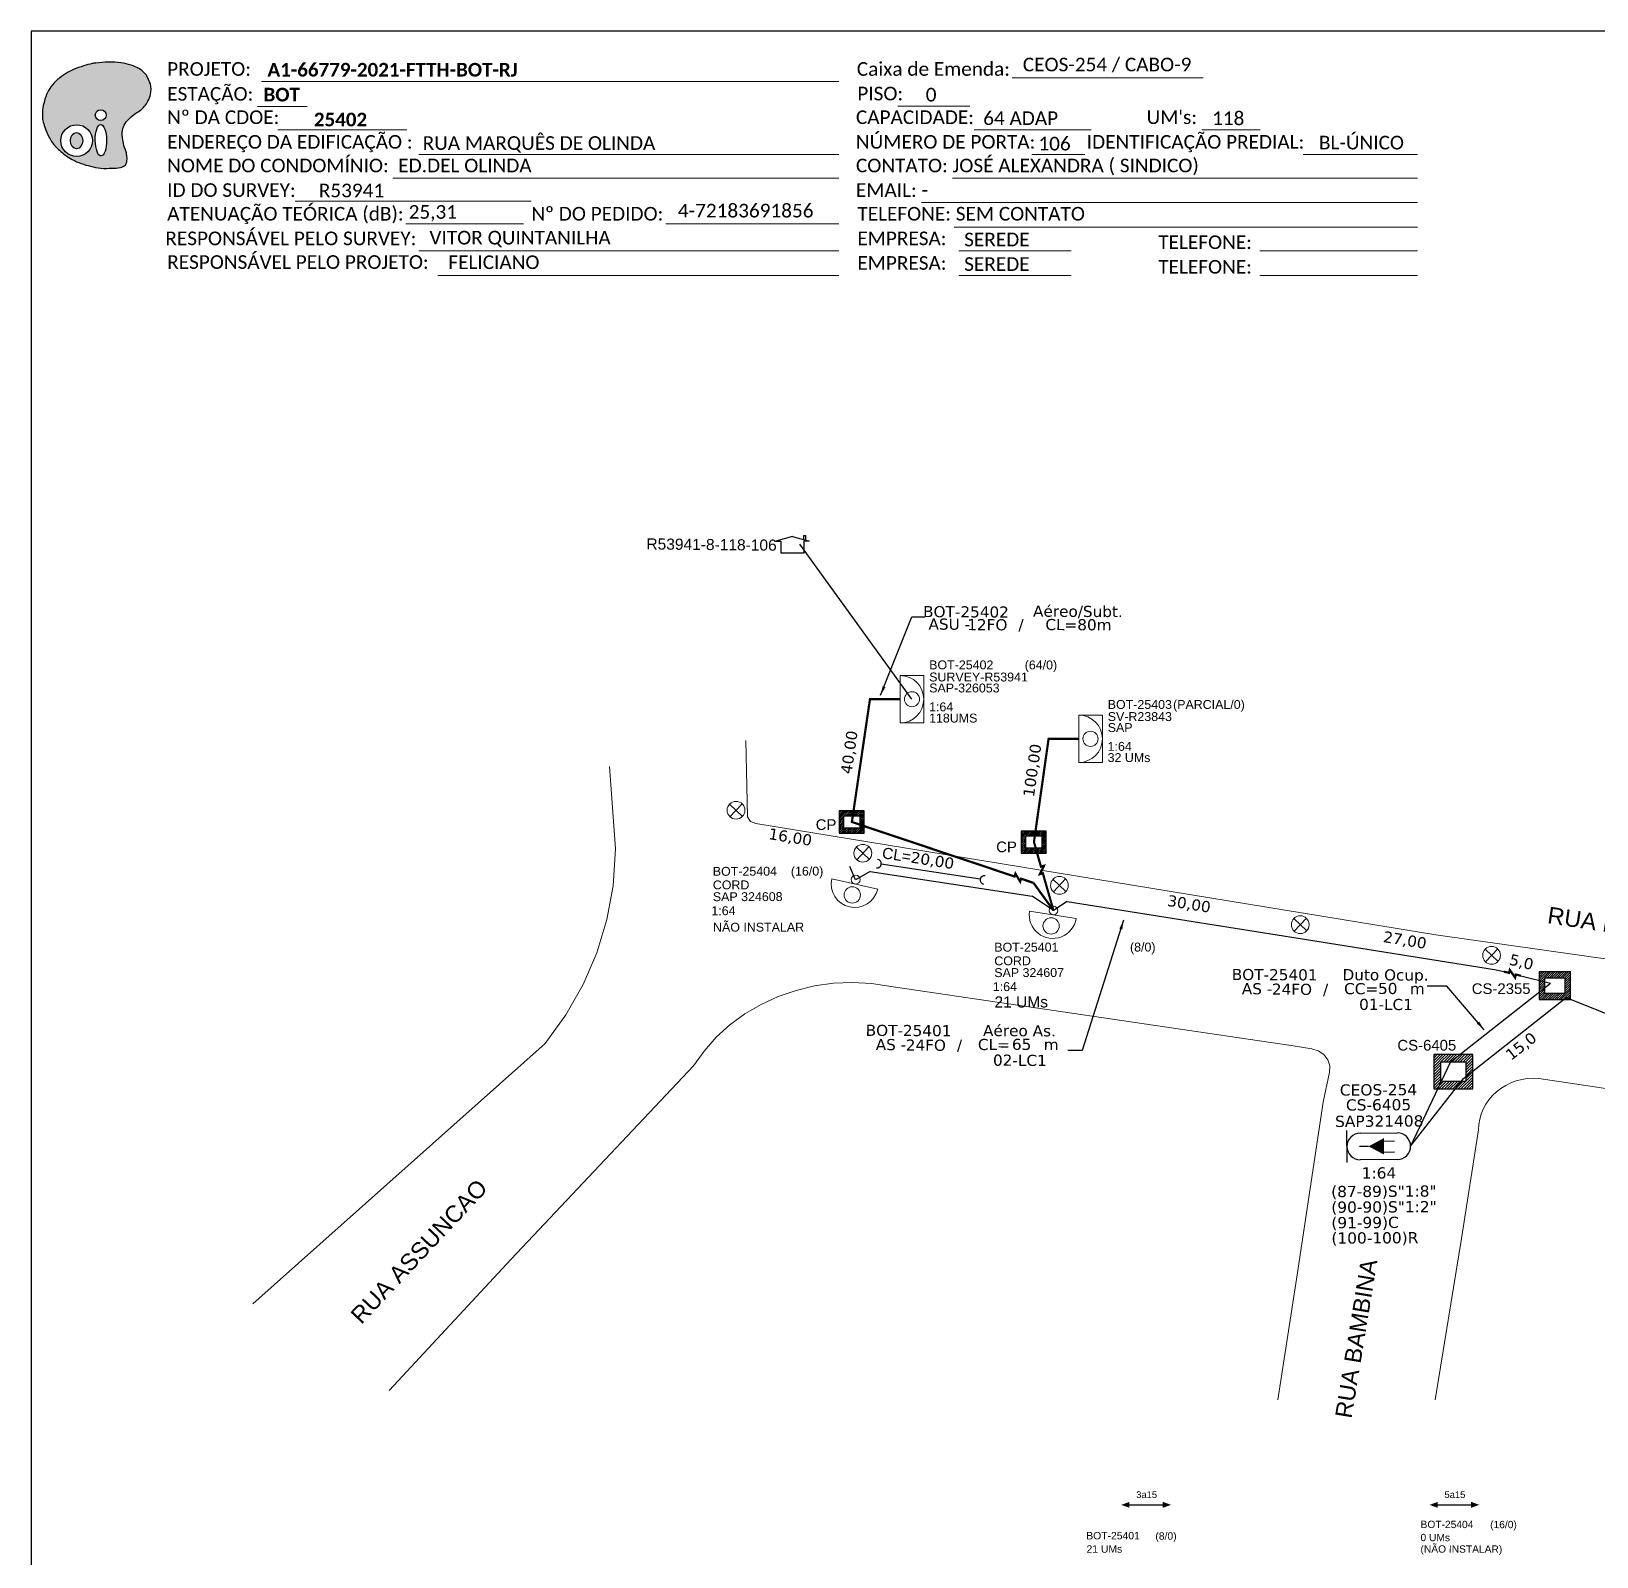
# Model space of a CAD drawing. Header units: metres. Extents: x -357 to 1409, y -312 to 282.
# Drawn here: x 568 to 821.6, y 35.2 to 282.2 of the extents above; entities that cross this region are included whole.
import ezdxf
from ezdxf.enums import TextEntityAlignment as Align

# ---------------------------------------------------------------- set-up
doc = ezdxf.new("R2010")
doc.units = ezdxf.units.M
for name, color, linetype in [('10.1-Caixas Subterrâneas', 5, 'Continuous'), ('20.4-CEOS', 1, 'Continuous'), ('CAP a instalar', 1, 'Continuous'), ('DROP DE CLIENTE', 140, 'Continuous'), ('label_cabos', 7, 'Continuous'), ('SETA', 7, 'Continuous'), ('Subida Lateral', 5, 'Continuous'), ('surveys', 7, 'Continuous'), ('surveys legendas', 7, 'Continuous'), ('UNIFILAR', 7, 'Continuous')]:
    doc.layers.add(name, color=color, linetype=linetype)
for name, color, linetype, lineweight in [('10.4-Postes', 1, 'Continuous', 0), ("20.0-LEGENDA DOS CDO'S", 1, 'Continuous', 0), ('20.1-CDO_INTERIOR', 1, 'Continuous', 0), ('20.2-CDO_POSTE', 1, 'Continuous', 5), ('20.6-CORDOALHA_SUPORTE', 7, 'Continuous', 25), ('CORDOALHA_SUPORTE', 7, 'Continuous', 25), ('Quadra', 251, 'Continuous', 0), ('Segmento Logradouro Texto', 251, 'Continuous', 0)]:
    doc.layers.add(name, color=color, linetype=linetype, lineweight=lineweight)
doc.styles.add('ARIAL', font='arial.ttf')
doc.styles.add('DIGICADE', font='arial.ttf')
doc.styles.add('ROMANS', font='arial.ttf')
doc.styles.add('siredit', font='verdana.ttf')
doc.styles.add('WMF-Calibri0', font='calibri.ttf')
doc.styles.add('WMF-Calibri1', font='calibrib.ttf')
doc.linetypes.add('FENCELINE1', pattern='A,0.25,-0.1,[133,ltypeshp.shx,S=0.1,R=0,X=-0.1,Y=0],-0.1,1', length=1.45)
doc.dimstyles.new('CL', dxfattribs={"dimtxt": 1, "dimasz": 2, "dimexe": 0.18, "dimexo": 0.0625, "dimgap": 0.09, "dimtad": 0, "dimdec": 0, "dimrnd": 1, "dimzin": 0, "dimdsep": 46, "dimtxsty": 'siredit', "dimblk": 'NONE', "dimcen": 0, "dimse1": 1, "dimse2": 1, "dimsd1": 1, "dimsd2": 1, "dimclrt": 7, "dimadec": 0, "dimazin": 0, "dimtfac": 1, "dimtdec": 0, "dimtofl": 0, "dimtmove": 0, "dimatfit": 3, "dimfxl": 0, "dimtolj": 1, "dimtzin": 0, "dimarcsym": 0})

# ---------------------------------------------------------------- blocks, each defined once
blk = doc.blocks.new('SURVEY_SURVEY')
for p, q in [((0, 0.0000152), (-0.0000151, 0.0000108)), ((0, 0.0000152), (0.0000151, 0.0000108)), ((0.0000101, 0.0000159), (0.0000117, 0.0000159)), ((0.0000101, 0.0000123), (0.0000101, 0.0000159)), ((0.0000117, 0.0000159), (0.0000117, 0.0000119)), ((-0.0000151, 0.0000108), (-0.0000104, 0.0000108)), ((-0.0000103, 0), (-0.0000103, 0.0000108)), ((0.0000103, 0), (-0.0000103, 0)), ((0.0000151, 0.0000108), (0.0000103, 0.0000108)), ((0.0000103, 0.0000108), (0.0000103, 0))]:
    blk.add_line(p, q)
blk = doc.blocks.new('*X6')
at = {"color": 0, "linetype": 'Continuous'}
for p, q in [((-1.25, 0.34099), (-0.49099, 1.1)), ((-1.25, 0.517767), (-0.667767, 1.1)), ((-1.25, 0.694544), (-0.844544, 1.1)), ((-1.25, 0.87132), (-1.02132, 1.1)), ((-1.25, 1.048097), (-1.198097, 1.1)), ((-0.789214, 0.625), (-0.314214, 1.1)), ((-0.612437, 0.625), (-0.137437, 1.1)), ((-0.43566, 0.625), (0.03934, 1.1)), ((-0.258883, 0.625), (0.216117, 1.1)), ((-0.082107, 0.625), (0.392893, 1.1)), ((0.09467, 0.625), (0.56967, 1.1)), ((0.271447, 0.625), (0.746447, 1.1)), ((0.448223, 0.625), (0.923223, 1.1)), ((0.625, 0.625), (1.1, 1.1)), ((0.801777, 0.625), (1.25, 1.073223)), ((-1.25, 0.164214), (-0.8035, 0.610714)), ((-1.25, -0.012563), (-0.8035, 0.433937)), ((-1.25, -0.18934), (-0.8035, 0.25716)), ((-1.25, -0.366117), (-0.8035, 0.080383)), ((0.8035, 0.449947), (1.25, 0.896447)), ((0.8035, 0.27317), (1.25, 0.71967)), ((0.8035, 0.096393), (1.25, 0.542893)), ((0.8035, -0.080383), (1.25, 0.366117)), ((0.8035, -0.25716), (1.25, 0.18934)), ((0.8035, -0.433937), (1.25, 0.012563)), ((-1.25, -0.542893), (-0.8035, -0.096393)), ((-1.25, -0.71967), (-0.8035, -0.27317)), ((-1.25, -0.896447), (-0.8035, -0.449947)), ((-1.25, -1.073223), (-0.801777, -0.625)), ((-1.1, -1.1), (-0.625, -0.625)), ((-0.923223, -1.1), (-0.448223, -0.625)), ((-0.746447, -1.1), (-0.271447, -0.625)), ((-0.56967, -1.1), (-0.09467, -0.625)), ((-0.392893, -1.1), (0.082107, -0.625)), ((-0.216117, -1.1), (0.258883, -0.625)), ((-0.03934, -1.1), (0.43566, -0.625)), ((0.137437, -1.1), (0.612437, -0.625)), ((0.314214, -1.1), (0.789214, -0.625)), ((0.49099, -1.1), (1.25, -0.34099)), ((0.667767, -1.1), (1.25, -0.517767)), ((0.8035, -0.610714), (1.25, -0.164214)), ((0.844544, -1.1), (1.25, -0.694544)), ((1.02132, -1.1), (1.25, -0.87132)), ((1.198097, -1.1), (1.25, -1.048097))]:
    blk.add_line(p, q, dxfattribs=at)
blk = doc.blocks.new('MANHOLE_MQ')
at = {"color": 0, "linetype": 'Continuous'}
for p, q in [((0.00000623, 0.00000569), (-0.00000627, 0.00000569)), ((-0.00000627, 0.00000569), (-0.00000627, -0.00000531)), ((0.00000623, -0.00000531), (0.00000623, 0.00000569)), ((-0.00000404, 0.00000331), (0.00000399, 0.00000331)), ((-0.00000404, -0.00000294), (-0.00000404, 0.00000331)), ((0.00000399, 0.00000331), (0.00000399, -0.00000294)), ((0.00000399, -0.00000294), (-0.00000404, -0.00000294)), ((0.00000399, -0.00000294), (0.00000399, -0.00000294)), ((-0.00000627, -0.00000531), (0.00000623, -0.00000531))]:
    blk.add_line(p, q, dxfattribs=at)
at = {"color": 0, "linetype": 'Continuous', "xscale": 5e-06, "yscale": 5e-06, "zscale": 1e-05}
blk.add_blockref('*X6', (-0.00000002, 0.00000019), dxfattribs=at)
blk = doc.blocks.new('POLE_POLE')
at = {"color": 1}
for p, q in [((0.00000251, 0.00000707), (-0.00000291, 0.00000129)), ((-0.00000309, 0.00000689), (0.00000269, 0.00000147))]:
    blk.add_line(p, q, dxfattribs=at)
blk.add_circle((-0.0000002, 0.00000418), 0.00000396, dxfattribs=at)
blk = doc.blocks.new('*U9')
at = {"layer": '20.4-CEOS', "color": 7, "style": 'siredit'}
for tag, p in [('FIBRAS_SPLITTER', (0, 0)), ('FIBRAS_TOP_C', (0, -4.13)), ('RESERVA_FINAIS', (0, -5.46))]:
    blk.add_attdef(tag, p, '', height=1.01, dxfattribs=at)
for tag, p, flags in [('ID_ATIVIDADE', (0, -6.77), 3), ('QTDE', (0, -9.4), 1), ('FATOR', (0, -8.09), 1), ('FID', (0, -10.71), 1)]:
    blk.add_attdef(tag, p, '', height=1.01, dxfattribs=dict(at, flags=flags))
blk = doc.blocks.new('*U11')
at = {"layer": '20.4-CEOS', "color": 7, "style": 'siredit'}
blk.add_attdef('FIBRAS_SPLITTER', (0, 0), '', height=1.01, dxfattribs=at)
for tag, p, flags in [('ID_ATIVIDADE', (0, -1.48), 3), ('FATOR', (0, -2.79), 1), ('QTDE', (0, -4.11), 1), ('FID', (0, -5.42), 1)]:
    blk.add_attdef(tag, p, '', height=1.01, dxfattribs=dict(at, flags=flags))
blk = doc.blocks.new('CDOI_CT_DRT')
at = {"layer": '20.1-CDO_INTERIOR', "color": 8, "lineweight": 18}
blk.add_lwpolyline([(2.13, -2.13), (2.13, 2.12), (0, 2.12), (0, -2.13)], close=True, dxfattribs=at)
blk.add_circle((1.06, 0), 0.68, dxfattribs=at)
blk.add_arc((0, 0), 2.13, 269.9724, 89.9724, dxfattribs=at)
at = {"layer": "20.0-LEGENDA DOS CDO'S", "color": 8, "style": 'ARIAL'}
for tag, p in [('CDO_N', (2.61, 2.69)), ('SURVEY', (2.61, 1.6)), ('SAP', (2.61, 0.61)), ('1:XX', (2.6, -1.08)), ('UMS', (2.6, -2.09))]:
    blk.add_attdef(tag, p, '', height=0.8, rotation=359.9724, dxfattribs=at)
blk.add_attdef('FIBRAS_UTILIZADAS', text='', height=0.8, rotation=359.9724, dxfattribs=at).set_placement((10.32, 2.69), align=Align.CENTER)
blk = doc.blocks.new('*U15')
at = {"color": 0}
blk.add_line((2.14, -0.58), (-2.1, -0.68), dxfattribs=at)
for centre, radius in [((0, 0.38), 0.733), ((0.03, -1.03), 0.393)]:
    blk.add_circle(centre, radius, dxfattribs=at)
blk.add_arc((0.02, -0.63), 2.12, 1.3782, 181.3782, dxfattribs=at)
blk = doc.blocks.new('Inst CDOE-8 CAIXA DIST OPT CDOE 48F_8D C_SPL OPTAP')
at = {"layer": "20.0-LEGENDA DOS CDO'S", "color": 0}
for tag, p, style, flags in [('ID_ATIVIDADE', (0.12, 6.47), 'ARIAL', 3), ('FATOR', (7.92, 6.47), 'ARIAL', 1), ('QTDE', (0.23, -0.97), 'DIGICADE', 3)]:
    blk.add_attdef(tag, p, '', height=0.8, rotation=0.118, dxfattribs=dict(at, style=style, flags=flags))
at = {"layer": "20.0-LEGENDA DOS CDO'S", "color": 0, "style": 'ARIAL'}
for tag, p, height in [('FID', (0.12, 5.25), 0.8), ('CORDOALHA', (0.12, 4.02), 0.8), ('SAP', (0.12, 2.96), 0.8), ('1:XX', (-0.01, 1.7), 0.8), ('UMS', (0.14, 0.22), 1)]:
    blk.add_attdef(tag, p, '', height=height, rotation=0.118, dxfattribs=at)
blk.add_attdef('FIBRAS_UTILIZADAS', text='', height=0.8, rotation=0.118, dxfattribs=at).set_placement((13.48, 5.26), align=Align.CENTER)
blk = doc.blocks.new('Inst CORD ALUMINIO 4.8 MM 3F(sem recursos)')
at = {"layer": '20.6-CORDOALHA_SUPORTE', "color": 0, "lineweight": 0, "style": 'ROMANS'}
blk.add_attdef('LANCE', text='', height=1, dxfattribs=at).set_placement((-0.54, -2.21), align=Align.RIGHT)
at = {"layer": '20.6-CORDOALHA_SUPORTE', "color": 0, "style": 'siredit'}
blk.add_attdef('QTDE', (-0.54, -2.21), '', height=1, rotation=359.69, dxfattribs=at)
at = {"layer": '20.6-CORDOALHA_SUPORTE', "color": 0, "lineweight": 0, "style": 'ROMANS'}
for tag, p, flags in [('FATOR', (-5.2, -4.44), 3), ('ID_ATIVIDADE', (-5.2, -6.67), 3), ('FID', (-5.2, -8.9), 1)]:
    blk.add_attdef(tag, p, '', height=1, dxfattribs=dict(at, flags=flags))
blk = doc.blocks.new('Inst CB AS CFOA-SM-AS-80-TS-24')
at = {"layer": 'label_cabos', "color": 0, "style": 'siredit'}
for tag, flags, p in [('ID_ATIVIDADE', 3, (1.31, 2.67)), ('FATOR', 1, (11.56, 2.55))]:
    blk.add_attdef(tag, text='', height=1, rotation=359.69, dxfattribs=dict(at, flags=flags)).set_placement(p, align=Align.MIDDLE_CENTER)
for tag, p in [('DESTINO_CABO', (3.13, 1.26)), ('TIPO_CABO', (13.11, 1.24)), ('TIPO_CABO', (1.76, 0)), ('CABO', (4.69, -0.05)), ('/', (7.71, -0.05)), ('LANCE', (10.81, 0)), ('UND', (15.96, 0)), ('FID', (13.15, -1.41))]:
    blk.add_attdef(tag, text='', height=1, rotation=359.69, dxfattribs=at).set_placement(p, align=Align.MIDDLE_CENTER)
blk.add_attdef('QTDE', (12.43, -0.47), '', height=1, rotation=359.69, dxfattribs=at)
blk = doc.blocks.new('Inst CB DT OCUP CFOA-SM-AS-80-TS-24')
at = {"layer": 'label_cabos', "color": 0, "style": 'siredit'}
for tag, flags, p in [('ID_ATIVIDADE', 3, (1.31, 2.67)), ('FATOR', 1, (11.56, 2.55))]:
    blk.add_attdef(tag, text='', height=1, rotation=359.69, dxfattribs=dict(at, flags=flags)).set_placement(p, align=Align.MIDDLE_CENTER)
for tag, p in [('DESTINO_CABO', (3.13, 1.26)), ('TIPO_CABO', (13.11, 1.24)), ('TIPO_CABO', (1.76, 0)), ('CABO', (4.69, -0.05)), ('/', (7.71, -0.05)), ('LANCE', (10.91, 0)), ('UND', (15.96, 0)), ('FID', (13.15, -1.41))]:
    blk.add_attdef(tag, text='', height=1, rotation=359.69, dxfattribs=at).set_placement(p, align=Align.MIDDLE_CENTER)
blk.add_attdef('QTDE', (12.43, -0.47), '', height=1, rotation=359.69, dxfattribs=at)
blk = doc.blocks.new('CDOE_CT_POSTE')
at = {"layer": "20.0-LEGENDA DOS CDO'S", "color": 0, "style": 'ARIAL'}
for tag, p, height in [('CDO_N', (0.12, 5.25), 0.8), ('CORDOALHA', (0.12, 4.02), 0.8), ('SAP', (0.12, 2.96), 0.8), ('1:XX', (-0.01, 1.7), 0.8), ('UMS', (0.14, 0.22), 1)]:
    blk.add_attdef(tag, p, '', height=height, rotation=0.118, dxfattribs=at)
blk.add_attdef('FIBRAS_UTILIZADAS', text='', height=0.8, rotation=0.118, dxfattribs=at).set_placement((7.83, 5.26), align=Align.CENTER)
blk = doc.blocks.new('LEGENDA DOS CABOS')
at = {"layer": 'label_cabos', "color": 0, "style": 'siredit'}
for tag, p in [('ID', (4.24, 1.63)), ('XX', (14.31, 1.67)), ('TIPO_CABO', (2.74, 0.52)), ('CABO', (6.16, 0.47)), ('/', (9.19, 0.47)), ('METROS', (14.36, 0.47))]:
    blk.add_attdef(tag, text='', height=1, rotation=359.69, dxfattribs=at).set_placement(p, align=Align.MIDDLE_CENTER)
blk = doc.blocks.new('_None')
blk = doc.blocks.new('CDOE-TEXTO PADRÃO')
at = {"layer": "20.0-LEGENDA DOS CDO'S", "color": 0, "style": 'ARIAL'}
for tag, p in [('CDO_N', (0.49, 7.39)), ('CORDOALHA', (0.5, 4.33)), ('SAP', (0.51, 1.67)), ('SPLITER_1', (0.59, -0.91)), ('SPLITER_2', (0.6, -3.55)), ('(XX-XX_F)S', (0.54, -8.29)), ('(XX-XX_L)S', (0.55, -10.83)), ('UMS', (0.55, -13.15))]:
    blk.add_attdef(tag, p, '', height=1.7, rotation=0.118, dxfattribs=at)
blk.add_attdef('FIBRAS_UTILIZADAS', text='', height=1.7, rotation=0.118, dxfattribs=at).set_placement((19.77, 7.43), align=Align.CENTER)
blk = doc.blocks.new('SAN')
at = {"layer": 'SETA'}
blk.add_lwpolyline([(-2.58, 0), (6.02, 0)], dxfattribs=at)
for points in [[(-2.1, -0.66), (-3.93, 0), (-2.1, 0.67)], [(5.33, 0.68), (7.16, 0.01), (5.33, -0.65)]]:
    blk.add_solid(points, dxfattribs=at)
blk = doc.blocks.new('OI')
h = blk.add_hatch(color=40)
edge = h.paths.add_edge_path()
edge.add_spline(control_points=[(4.35, -0.67), (3.92, -0.99), (3.26, -1.5), (2.81, -2.59), (2.9, -3.5), (3.06, -4.27), (3.31, -4.85), (3.37, -5.39), (3.4, -5.88), (3.2, -6.4), (2.54, -6.61), (1.65, -6.63), (0.55, -6.67), (-0.56, -6.42), (-1.61, -6.14), (-2.77, -5.61), (-3.92, -4.77), (-4.89, -3.7), (-5.34, -2.65), (-5.6, -1.94), (-5.85, -0.96), (-5.71, 0.47), (-5.1, 2.02), (-4.14, 3.02), (-3.3, 3.61), (-2.37, 4.16), (-1.36, 4.44), (-0.56, 4.7), (0.79, 4.85), (2.24, 4.97), (3.79, 4.57), (4.67, 4.21), (5.44, 3.65), (5.76, 2.99), (6.03, 2.21), (6.01, 1.46), (5.72, 0.64), (5.31, 0.08), (4.88, -0.38), (4.51, -0.55), (4.35, -0.67)], knot_values=[0, 0, 0, 0, 1.60434, 2.417191, 3.427595, 4.282808, 4.776746, 5.304182, 5.888771, 6.258406, 6.858137, 7.79129, 8.986195, 10.124242, 11.187857, 12.242908, 13.953784, 15.414161, 16.515391, 17.349188, 17.675853, 19.552021, 21.515531, 22.568638, 23.63245, 24.621084, 25.782718, 26.745347, 27.142653, 29.870543, 31.004649, 31.921532, 32.709589, 33.801391, 34.042471, 35.192333, 35.971461, 36.628871, 37.254359, 37.836911, 37.836911, 37.836911, 37.836911], degree=3, periodic=0)
h.paths.add_polyline_path([(1.13, -0.87, -1), (-0.04, -0.87, -1)], flags=16)
edge = h.paths.add_edge_path(flags=16)
edge.add_ellipse((0.56, -3.59), major_axis=(-0.02, 1.71), ratio=0.361305, start_angle=0, end_angle=360)
h.paths.add_polyline_path([(-0.36, -3.62, -1), (-3.8, -3.62, -1)], flags=16)
edge = h.paths.add_edge_path(flags=0)
edge.add_ellipse((-2.08, -3.62), major_axis=(0, 0.885), ratio=0.758294, start_angle=0, end_angle=360)
at = {"color": 40}
for centre, radius in [((0.54, -0.87), 0.587), ((-2.08, -3.62), 1.72)]:
    blk.add_circle(centre, radius, dxfattribs=at)
blk.add_ellipse((-2.08, -3.62), major_axis=(0, 0.885), ratio=0.758294, start_param=-3.141592653589792, end_param=3.141592653589792, dxfattribs=at)
blk.add_ellipse((0.56, -3.59), major_axis=(-0.02, 1.71), ratio=0.361305, dxfattribs=at)
at = {"color": 40, "start_tangent": (-0.800898, -0.598801), "end_tangent": (-0.800898, -0.598801)}
blk.add_spline([(4.35, -0.67), (3.2, -1.78), (2.9, -2.54), (2.92, -3.55), (3.12, -4.38), (3.28, -4.85), (3.37, -5.37), (3.35, -5.95), (3.2, -6.29), (2.66, -6.55), (1.73, -6.63), (0.54, -6.62), (-0.58, -6.41), (-1.6, -6.11), (-2.56, -5.67), (-3.95, -4.67), (-4.89, -3.56), (-5.37, -2.56), (-5.64, -1.78), (-5.72, -1.46), (-5.63, 0.42), (-4.84, 2.22), (-4.13, 2.99), (-3.27, 3.62), (-2.4, 4.09), (-1.3, 4.47), (-0.37, 4.72), (0.02, 4.77), (2.75, 4.8), (3.85, 4.53), (4.69, 4.16), (5.31, 3.68), (5.85, 2.73), (5.93, 2.5), (5.94, 1.35), (5.67, 0.62), (5.29, 0.08), (4.84, -0.36), (4.35, -0.67)], degree=3, dxfattribs=at)

msp = doc.modelspace()

# ---------------------------------------------------------------- linework, layer by layer
at = {"color": 7}
msp.add_lwpolyline([(568.02, -311.79), (1409.02, -311.79), (1409.02, 282.21), (568.02, 282.21)], close=True, dxfattribs=at)
at = {"lineweight": 0}
for points in [[(605.29, 274.09), (698.79, 274.09)], [(726.9, 274.7), (757.84, 274.7)], [(604.65, 270.06), (612.72, 270.06)], [(708.39, 270.11), (720.06, 270.11)], [(720.76, 266.28), (739.69, 266.28)], [(630.78, 262.29), (698.79, 262.29)], [(626.59, 258.46), (698.79, 258.46)], [(717.21, 258.46), (792.56, 258.46)], [(610.78, 254.69), (649, 254.69)], [(712.23, 254.48), (792.56, 254.48)], [(717.51, 250.5), (792.56, 250.5)]]:
    msp.add_lwpolyline(points, dxfattribs=at)
at = {"color": 7, "lineweight": 0}
for points in [[(607.93, 266.28), (628.82, 266.28)], [(757.61, 266.28), (767.04, 266.28)], [(730.09, 262.29), (738.64, 262.29)], [(774.03, 262.29), (792.53, 262.29)], [(628.67, 251.04), (647.76, 251.04)], [(670.8, 251.04), (698.82, 251.04)], [(630.78, 246.67), (698.79, 246.67)], [(718.26, 246.67), (736.47, 246.67)], [(767, 246.67), (792.56, 246.67)], [(633.85, 242.68), (698.79, 242.68)], [(718.26, 242.68), (736.47, 242.68)], [(767, 242.68), (792.56, 242.68)]]:
    msp.add_lwpolyline(points, dxfattribs=at)
msp.add_lwpolyline([(710.65, 187.42), (712.72, 187.42)])
at = {"layer": '20.1-CDO_INTERIOR', "color": 1, "lineweight": 18}
msp.add_lwpolyline([(712.57, 170.24), (712.58, 177.89), (708.75, 177.89), (708.75, 170.24)], close=True, dxfattribs=at)
msp.add_circle((710.66, 174.07), 1.22, dxfattribs=at)
msp.add_arc((708.75, 174.07), 3.83, 269.9724, 89.9724, dxfattribs=at)
at = {"layer": '20.4-CEOS', "color": 7}
for p, q in [((783.25, 103.8), (789.27, 103.84)), ((789.3, 99.55), (783.28, 99.51))]:
    msp.add_line(p, q, dxfattribs=at)
for points in [[(781.14, 99.06), (781.11, 104.23)], [(784.61, 101.67), (783.17, 101.66)], [(786.98, 102.53), (788.81, 102.54)], [(786.99, 100.75), (788.82, 100.76)]]:
    msp.add_lwpolyline(points, dxfattribs=at)
msp.add_lwpolyline([(784.61, 101.67, 0, 2.65, 0), (787.1, 101.68, 2.65, 2.65, 0)], format="xyseb", dxfattribs=at)
for centre, start, end in [((783.27, 101.66), 90.3356, 270.3356), ((789.28, 101.69), 270.3356, 90.3356)]:
    msp.add_arc(centre, 2.15, start, end, dxfattribs=at)
at = {"layer": 'CAP a instalar', "color": 7, "linetype": 'FENCELINE1', "ltscale": 3}
for p, q in [((701.54, 144.85), (700.61, 146.98)), ((703.88, 146.15), (701.54, 144.85)), ((703.88, 146.15), (730.12, 142.19)), ((733.58, 139.87), (730.12, 142.19)), ((735.82, 141.32), (733.58, 139.87)), ((735.82, 141.32), (773.22, 135.38)), ((773.22, 135.38), (805.03, 130.33)), ((805.03, 130.33), (806.51, 129.97)), ((797.9, 115.34), (814.11, 128.12)), ((809.3, 129.29), (814.11, 128.12)), ((800.02, 112.66), (816.62, 125.75)), ((816.62, 125.75), (857.53, 109.46)), ((797.9, 115.34), (791.43, 101.71)), ((791.43, 101.71), (800.02, 112.66))]:
    msp.add_line(p, q, dxfattribs=at)
at = {"layer": 'CAP a instalar', "color": 1, "linetype": 'FENCELINE1', "ltscale": 3, "const_width": 0.36}
msp.add_lwpolyline([(726.43, 145.65), (700.93, 154.19), (703.86, 174.07), (708.75, 174.07)], dxfattribs=at)
at = {"layer": 'CAP a instalar', "color": 8, "linetype": 'FENCELINE1', "ltscale": 3, "const_width": 0.36}
for points in [[(731.31, 147.82), (730.42, 150.95), (732.79, 167.66), (737.68, 167.66)], [(733.58, 139.87), (732.1, 145.05)]]:
    msp.add_lwpolyline(points, dxfattribs=at)
at = {"layer": 'CAP a instalar', "color": 1, "ltscale": 3, "const_width": 0.36}
for points in [[(730.35, 144.33), (729.15, 144.73)], [(733.58, 139.87), (730.35, 144.33)]]:
    msp.add_lwpolyline(points, dxfattribs=at)
at = {"layer": 'CORDOALHA_SUPORTE', "ltscale": 5}
msp.add_line((721.73, 144.96), (705.7, 147.37), dxfattribs=at)
for centre, start, end in [((705.01, 147.44), 264.2541, 84.2541), ((722.4, 144.82), 78.6073, 258.6073)]:
    msp.add_arc(centre, 0.687, start, end, dxfattribs=at)
at = {"layer": 'DROP DE CLIENTE', "color": 4}
msp.add_lwpolyline([(710.66, 174.07), (692.51, 199.15)], dxfattribs=at)
at = {"layer": 'Quadra', "color": 7}
for points in [[(683.77, 167.41), (684.02, 155), (684.53, 154.29), (685.37, 153.92), (795.51, 135.94), (870.67, 125.29), (953.96, 114.79)], [(603.9, 76.16), (651.25, 118.33), (654.58, 122.95), (657.38, 127.87), (659.61, 133.03), (661.24, 138.38), (662.25, 143.86), (662.63, 149.82), (661.65, 163.19)], [(769.9, 60.62), (773.03, 80.85), (777.24, 108.81), (778.31, 113.7), (778.32, 114.72), (778.01, 115.7), (777.36, 116.53), (776.48, 117.14), (775.45, 117.47), (772.08, 118), (706.17, 127.73), (704.15, 128.02), (701.05, 128.19), (697.95, 128.08), (694.88, 127.65), (691.89, 126.93), (688.99, 125.93), (686.22, 124.66), (683.61, 123.12), (681.17, 121.33), (678.95, 119.33), (676.98, 117.11), (675.28, 114.72), (645.77, 83.43), (625.96, 62.15)], [(769.9, 60.62), (773.03, 80.85), (777.24, 108.81), (778.31, 113.7), (778.32, 114.72), (778.01, 115.7), (777.36, 116.53), (776.48, 117.14), (775.45, 117.47), (772.08, 118), (706.17, 127.73), (704.15, 128.02), (701.05, 128.19), (697.95, 128.08), (694.88, 127.65), (691.89, 126.93), (688.99, 125.93), (686.22, 124.66), (683.61, 123.12), (681.17, 121.33), (678.95, 119.33), (676.98, 117.11), (675.28, 114.72), (645.77, 83.43), (625.96, 62.15)], [(947.29, 92.41), (901.08, 99.39), (812.22, 112.66), (811.29, 112.7), (810.34, 112.64), (809.43, 112.5), (808.52, 112.26), (807.66, 111.94), (806.83, 111.54), (806.04, 111.06), (805.33, 110.51), (804.67, 109.89), (804.1, 109.22), (803.6, 108.48), (803.17, 107.71), (802.85, 106.89), (802.62, 106.06), (802.49, 105.2), (802.45, 104.34), (799.68, 86.75), (795.41, 60.62)], [(947.29, 92.41), (901.08, 99.39), (812.22, 112.66), (811.29, 112.7), (810.34, 112.64), (809.43, 112.5), (808.52, 112.26), (807.66, 111.94), (806.83, 111.54), (806.04, 111.06), (805.33, 110.51), (804.67, 109.89), (804.1, 109.22), (803.6, 108.48), (803.17, 107.71), (802.85, 106.89), (802.62, 106.06), (802.49, 105.2), (802.45, 104.34), (799.68, 86.75), (795.41, 60.62)]]:
    msp.add_lwpolyline(points, dxfattribs=at)
at = {"layer": 'Subida Lateral', "color": 5, "const_width": 0.36}
for points in [[(731.31, 147.82), (731.56, 146.96), (732.04, 147.1), (731.38, 145.74), (731.86, 145.9), (732.1, 145.05)], [(726.43, 145.65), (727.28, 145.37), (727.43, 145.84), (728.18, 144.53), (728.32, 145.01), (729.15, 144.73)], [(806.51, 129.97), (807.38, 129.76), (807.49, 130.24), (808.35, 129), (808.45, 129.5), (809.3, 129.29)]]:
    msp.add_lwpolyline(points, dxfattribs=at)

# ---------------------------------------------------------------- block references
at = {"color": 7, "xscale": 1.494060215586407, "yscale": 1.494060215586407, "zscale": 1.494060215586407, "rotation": 0.153289602394906}
msp.add_blockref('OI', (578.45, 269.94), dxfattribs=at)
at = {"color": 0, "lineweight": 0, "xscale": 1.800000000000001, "yscale": 1.800000000000001, "zscale": 1.800000000000001, "rotation": 351.4307001978679}
msp.add_blockref('Inst CORD ALUMINIO 4.8 MM 3F(sem recursos)', (711.91, 151.43), dxfattribs=at).add_auto_attribs({'QTDE': '20,00', 'LANCE': 'CL='})
at = {"color": 5}
ref = msp.add_blockref('CDOE-TEXTO PADRÃO', (744.04, 30), dxfattribs=dict(at, xscale=0.7056720020771027, yscale=0.7056720020771027, zscale=0.7056720020771027))
ref.add_attrib('CDO_N', 'BOT-25401', (738.9, 38.03), dxfattribs={"layer": "20.0-LEGENDA DOS CDO'S", "color": 0, "height": 1.2, "rotation": 0.118, "style": 'ARIAL'})
ref.add_attrib('CORDOALHA', '21 UMs', (738.94, 35.87), dxfattribs={"layer": "20.0-LEGENDA DOS CDO'S", "color": 0, "height": 1.2, "rotation": 0.118, "style": 'ARIAL'})
ref.add_attrib('FIBRAS_UTILIZADAS', '       (8/0)', dxfattribs={"layer": "20.0-LEGENDA DOS CDO'S", "color": 0, "height": 1.1995, "rotation": 0.118, "style": 'ARIAL'}).set_placement((750.18, 37.98), align=Align.CENTER)
at = {"layer": '10.1-Caixas Subterrâneas', "color": 30, "rotation": 180.000000000063}
for p, xscale, yscale, zscale in [((700.91, 154.25), 324187.8310584798, 324187.8310584798, 324187.8310584798), ((730.39, 151), 324187.8310584798, 324187.8310584798, 324187.8310584798), ((814.78, 127.76), 405234.7888230998, 405234.7888230998, 405234.7888230998), ((798.33, 113.85), 506543.4860288747, 506543.4860288747, 506543.4860288747)]:
    msp.add_blockref('MANHOLE_MQ', p, dxfattribs=dict(at, xscale=xscale, yscale=yscale, zscale=zscale))
at = {"layer": '10.4-Postes', "color": 1, "xscale": 363636.3600000002, "yscale": 363636.3600000002, "zscale": 363636.3600000002}
for p in [(682.24, 154.57), (702.78, 147.61), (734.62, 142.41), (773.63, 136.04), (804.62, 131.08)]:
    msp.add_blockref('POLE_POLE', p, dxfattribs=at)
at = {"layer": "20.0-LEGENDA DOS CDO'S", "color": 252}
ref = msp.add_blockref('CDOE_CT_POSTE', (678.19, 136.03), dxfattribs=dict(at, xscale=1.8, yscale=1.8, zscale=1.8))
ref.add_attrib('CDO_N', 'BOT-25404', (678.4, 145.48), dxfattribs={"color": 0, "height": 1.44, "rotation": 0.118, "style": 'ARIAL'})
ref.add_attrib('CORDOALHA', 'CORD', (678.41, 143.28), dxfattribs={"color": 0, "height": 1.44, "rotation": 0.118, "style": 'ARIAL'})
ref.add_attrib('SAP', 'SAP 324608', (678.41, 141.37), dxfattribs={"color": 0, "height": 1.44, "rotation": 0.118, "style": 'ARIAL'})
ref.add_attrib('1:XX', '1:64', (678.17, 139.1), dxfattribs={"color": 0, "height": 1.44, "rotation": 0.118, "style": 'ARIAL'})
ref.add_attrib('UMS', 'NÃO INSTALAR', (678.44, 136.43), dxfattribs={"color": 0, "height": 1.44, "rotation": 0.118, "style": 'ARIAL'})
ref.add_attrib('FIBRAS_UTILIZADAS', '     (16/0)', dxfattribs={"color": 0, "height": 1.44, "rotation": 0.118, "style": 'ARIAL'}).set_placement((692.28, 145.51), align=Align.CENTER)
at = {"layer": "20.0-LEGENDA DOS CDO'S", "color": 5, "lineweight": 0, "xscale": 1.8, "yscale": 1.8, "zscale": 1.8}
msp.add_blockref('Inst CDOE-8 CAIXA DIST OPT CDOE 48F_8D C_SPL OPTAP', (723.78, 123.75), dxfattribs=at).add_auto_attribs({'FID': 'BOT-25401', 'CORDOALHA': 'CORD', 'SAP': 'SAP 324607', '1:XX': '1:64', 'UMS': '21 UMs', 'FIBRAS_UTILIZADAS': '(8/0)'})
at = {"layer": '20.1-CDO_INTERIOR', "xscale": 1.8, "yscale": 1.8, "zscale": 1.8}
msp.add_blockref('CDOI_CT_DRT', (737.67, 167.66), dxfattribs=at).add_auto_attribs({'CDO_N': 'BOT-25403', 'FIBRAS_UTILIZADAS': '         (PARCIAL/0)', 'SURVEY': 'SV-R23843', 'SAP': 'SAP', '1:XX': '1:64', 'UMS': '32 UMs'})
at = {"layer": '20.2-CDO_POSTE', "color": 8, "xscale": -1.8, "yscale": 1.8, "zscale": 1.8, "rotation": 168.7684153005931}
msp.add_blockref('*U15', (701.13, 143.05), dxfattribs=at)
at = {"layer": '20.2-CDO_POSTE', "color": 5, "xscale": -1.8, "yscale": 1.8, "zscale": 1.8, "rotation": 172.6922525224398}
msp.add_blockref('*U15', (733.29, 138.04), dxfattribs=at)
at = {"layer": '20.2-CDO_POSTE', "color": 8}
ref = msp.add_blockref('CDOE_CT_POSTE', (792.79, 30.74), dxfattribs=dict(at, xscale=1.742400012550851, yscale=1.7424, zscale=1.7424, rotation=359.7381893931093))
ref.add_attrib('CDO_N', 'BOT-25404', (793.04, 39.88), dxfattribs={"layer": "20.0-LEGENDA DOS CDO'S", "color": 0, "height": 1.185, "rotation": 359.8562, "style": 'ARIAL', "width": 1})
ref.add_attrib('CORDOALHA', '0 UMs', (793.03, 37.75), dxfattribs={"layer": "20.0-LEGENDA DOS CDO'S", "color": 0, "height": 1.185, "rotation": 359.8562, "style": 'ARIAL', "width": 1})
ref.add_attrib('SAP', '(NÃO INSTALAR)', (793.03, 35.9), dxfattribs={"layer": "20.0-LEGENDA DOS CDO'S", "color": 0, "height": 1.1847, "rotation": 359.8562, "style": 'ARIAL', "width": 1})
ref.add_attrib('FIBRAS_UTILIZADAS', '(16/0)', dxfattribs={"layer": "20.0-LEGENDA DOS CDO'S", "color": 0, "height": 1.185, "rotation": 359.8562, "style": 'ARIAL', "width": 1}).set_placement((806.47, 39.85), align=Align.CENTER)
at = {"layer": '20.4-CEOS', "color": 0, "lineweight": 0}
ref = msp.add_blockref('*U9', (778.56, 93.44), dxfattribs=dict(at, xscale=1.800000000000001, yscale=1.800000000000001, zscale=1.800000000000001, rotation=0.33558317701431))
ref.add_attrib('FIBRAS_SPLITTER', '(87-89)S"1:8"', (778.56, 93.44), dxfattribs={"color": 7, "height": 1.8174, "rotation": 0.3356, "style": 'siredit'})
ref.add_attrib('FIBRAS_TOP_C', '(91-99)C', (778.59, 88.4), dxfattribs={"color": 7, "height": 1.817, "rotation": 0.3356, "style": 'siredit'})
ref.add_attrib('RESERVA_FINAIS', '(100-100)R', (778.6, 85.91), dxfattribs={"color": 7, "height": 1.817, "rotation": 0.3356, "style": 'siredit'})
at = {"layer": '20.4-CEOS', "color": 0, "lineweight": 0, "xscale": 1.800000000000001, "yscale": 1.800000000000001, "zscale": 1.800000000000001, "rotation": 0.33558317701431}
msp.add_blockref('*U11', (778.58, 90.91), dxfattribs=at).add_auto_attribs({'FIBRAS_SPLITTER': '(90-90)S"1:2"'})
at = {"layer": 'label_cabos', "color": 7, "xscale": 1.8, "yscale": 1.8, "zscale": 1.8}
msp.add_blockref('LEGENDA DOS CABOS', (711.78, 185.29), dxfattribs=at).add_auto_attribs({'ID': 'BOT-25402', 'CABO': '12FO', 'METROS': 'CL=80m', 'XX': 'Aéreo/Subt.', '/': '/', 'TIPO_CABO': 'ASU -'})
at = {"layer": 'label_cabos', "color": 7, "lineweight": 0}
ref = msp.add_blockref('Inst CB DT OCUP CFOA-SM-AS-80-TS-24', (763.77, 127.2), dxfattribs=dict(at, xscale=1.8, yscale=1.8, zscale=1.8))
ref.add_attrib('DESTINO_CABO', 'BOT-25401', dxfattribs={"color": 0, "height": 1.8, "rotation": 359.69, "style": 'siredit'}).set_placement((769.41, 129.47), align=Align.MIDDLE_CENTER)
ref.add_attrib('CABO', '24FO', dxfattribs={"color": 0, "height": 1.8, "rotation": 359.69, "style": 'siredit'}).set_placement((772.21, 127.11), align=Align.MIDDLE_CENTER)
ref.add_attrib('TIPO_CABO', 'Duto Ocup.', dxfattribs={"color": 0, "height": 1.8, "rotation": 359.69, "style": 'siredit'}).set_placement((787.37, 129.44), align=Align.MIDDLE_CENTER)
ref.add_attrib('/', '/', dxfattribs={"color": 0, "height": 1.8, "rotation": 359.69, "style": 'siredit'}).set_placement((777.66, 127.11), align=Align.MIDDLE_CENTER)
ref.add_attrib('TIPO_CABO', 'AS - ', dxfattribs={"color": 0, "height": 1.8, "rotation": 359.69, "style": 'siredit'}).set_placement((766.95, 127.19), align=Align.MIDDLE_CENTER)
ref.add_attrib('FID', '01-LC1', dxfattribs={"color": 0, "height": 1.8, "rotation": 359.69, "style": 'siredit'}).set_placement((787.44, 124.65), align=Align.MIDDLE_CENTER)
ref.add_attrib('LANCE', 'CC=', dxfattribs={"color": 0, "height": 1.8, "rotation": 359.69, "style": 'siredit'}).set_placement((783.41, 127.2), align=Align.MIDDLE_CENTER)
ref.add_attrib('QTDE', '50', (786.15, 126.35), dxfattribs={"color": 0, "height": 1.8, "rotation": 359.69, "style": 'siredit'})
ref.add_attrib('UND', 'm', dxfattribs={"color": 0, "height": 1.8, "rotation": 359.69, "style": 'siredit'}).set_placement((792.51, 127.2), align=Align.MIDDLE_CENTER)
at = {"layer": 'label_cabos', "color": 7}
ref = msp.add_blockref('Inst CB AS CFOA-SM-AS-80-TS-24', (704.48, 118.16), dxfattribs=dict(at, xscale=1.8, yscale=1.8, zscale=1.8))
ref.add_attrib('DESTINO_CABO', 'BOT-25401', dxfattribs={"color": 0, "height": 1.8, "rotation": 359.69, "style": 'siredit'}).set_placement((710.11, 120.43), align=Align.MIDDLE_CENTER)
ref.add_attrib('TIPO_CABO', 'Aéreo As.', dxfattribs={"color": 0, "height": 1.8, "rotation": 359.69, "style": 'siredit'}).set_placement((728.07, 120.4), align=Align.MIDDLE_CENTER)
ref.add_attrib('CABO', '24FO', dxfattribs={"color": 0, "height": 1.8, "rotation": 359.69, "style": 'siredit'}).set_placement((712.91, 118.06), align=Align.MIDDLE_CENTER)
ref.add_attrib('/', '/', dxfattribs={"color": 0, "height": 1.8, "rotation": 359.69, "style": 'siredit'}).set_placement((718.36, 118.06), align=Align.MIDDLE_CENTER)
ref.add_attrib('TIPO_CABO', 'AS - ', dxfattribs={"color": 0, "height": 1.8, "rotation": 359.69, "style": 'siredit'}).set_placement((707.65, 118.15), align=Align.MIDDLE_CENTER)
ref.add_attrib('FID', '02-LC1', dxfattribs={"color": 0, "height": 1.8, "rotation": 359.69, "style": 'siredit'}).set_placement((728.14, 115.61), align=Align.MIDDLE_CENTER)
ref.add_attrib('LANCE', 'CL=', dxfattribs={"color": 0, "height": 1.8, "rotation": 359.69, "style": 'siredit'}).set_placement((723.93, 118.16), align=Align.MIDDLE_CENTER)
ref.add_attrib('QTDE', '65', (726.85, 117.3), dxfattribs={"color": 0, "height": 1.8, "rotation": 359.69, "style": 'siredit'})
ref.add_attrib('UND', 'm', dxfattribs={"color": 0, "height": 1.8, "rotation": 359.69, "style": 'siredit'}).set_placement((733.21, 118.16), align=Align.MIDDLE_CENTER)
at = {"layer": 'surveys', "color": 255, "xscale": 180000, "yscale": 180000, "zscale": 180000}
msp.add_blockref('SURVEY_SURVEY', (691.32, 197.69), dxfattribs=at)
at = {"layer": 'UNIFILAR', "color": 5, "lineweight": -3, "xscale": 0.7260000000000002, "yscale": 0.7260000000000002, "zscale": 0.7260000000000002}
for p in [(747.42, 43.62), (797.35, 43.62)]:
    msp.add_blockref('SAN', p, dxfattribs=at)

# ---------------------------------------------------------------- texts
at = {"lineweight": 0, "style": 'WMF-Calibri0'}
for s, height, p in [('PROJETO:', 2.206, (590.03, 275.01)), ('Caixa de Emenda:', 2.2064, (701.73, 275.01)), ('ESTAÇÃO:', 2.206, (590.03, 270.98)), ('PISO:', 2.206, (701.81, 271.03)), ('CAPACIDADE:', 2.2064, (701.59, 267.2)), ('ENDEREÇO DA EDIFICAÇÃO :', 2.2064, (590.03, 263.21)), ('NOME DO CONDOMÍNIO:  ED.DEL OLINDA', 2.2064, (590.03, 259.38)), ('CONTATO: JOSÉ ALEXANDRA ( SINDICO)', 2.2064, (701.59, 259.38)), ('ID DO SURVEY:', 2.2064, (590.03, 255.4)), ('R53941', 2.206, (614.59, 255.34)), ('EMAIL: -', 2.206, (701.59, 255.4)), ('ATENUAÇÃO TEÓRICA (dB):', 2.2064, (590.03, 251.57)), ('25,31', 2.206, (629.14, 251.86)), ('TELEFONE: SEM CONTATO', 2.2064, (701.82, 251.57))]:
    msp.add_text(s, height=height, dxfattribs=at).set_placement(p)
for s, height, style, p in [('A1-66779-2021-FTTH-BOT-RJ', 2.2064, 'WMF-Calibri1', (606.27, 274.89)), ('CEOS-254 / CABO-9', 2.2064, 'WMF-Calibri0', (728.62, 275.73)), ('BOT', 2.206, 'WMF-Calibri1', (605.63, 270.86)), ('0', 2.21, 'WMF-Calibri0', (712.89, 270.85)), ('64 ADAP', 2.206, 'WMF-Calibri0', (722.2, 267.04)), ('RUA MARQUÊS DE OLINDA', 2.2064, 'WMF-Calibri0', (631.41, 263.02))]:
    msp.add_text(s, height=height, dxfattribs=dict(style=style)).set_placement(p)
at = {"color": 7, "lineweight": 0, "style": 'WMF-Calibri0'}
for s, height, p in [('Nº DA CDOE:', 2.2064, (590.03, 267.2)), ("UM's:", 2.206, (748.66, 267.2)), ('NÚMERO DE PORTA:', 2.2064, (701.59, 263.21)), ('IDENTIFICAÇÃO PREDIAL:', 2.2064, (738.97, 263.21)), ('Nº DO PEDIDO:', 2.2064, (649.01, 251.57)), ('RESPONSÁVEL PELO SURVEY:', 2.2064, (589.73, 247.58)), ('VITOR QUINTANILHA', 2.2064, (632.51, 247.7)), ('EMPRESA:', 2.206, (701.82, 247.58)), ('TELEFONE:', 2.206, (750.56, 246.96)), ('RESPONSÁVEL PELO PROJETO:', 2.2064, (590.03, 243.75)), ('FELICIANO', 2.206, (635.57, 243.72)), ('EMPRESA:', 2.206, (701.82, 243.6)), ('TELEFONE:', 2.206, (750.56, 242.98))]:
    msp.add_text(s, height=height, dxfattribs=at).set_placement(p)
at = {"color": 7, "style": 'WMF-Calibri1'}
msp.add_text('25402', height=2.206, dxfattribs=at).set_placement((618.1, 266.82), align=Align.CENTER)
at = {"color": 7, "style": 'WMF-Calibri0'}
for s, height, p in [('118', 2.206, (759.27, 267.02)), ('106', 2.206, (731.14, 262.92)), ('BL-ÚNICO', 2.206, (776.58, 263.09)), (' 4-72183691856', 2.2064, (671.97, 252.07)), ('SEREDE', 2.206, (719.12, 247.4)), ('SEREDE', 2.206, (719.12, 243.42))]:
    msp.add_text(s, height=height, dxfattribs=at).set_placement(p)
at = {"style": 'ARIAL'}
for s, p in [('3a15', (748.67, 44.74)), ('5a15', (798.6, 44.74))]:
    msp.add_text(s, height=1.089, dxfattribs=at).set_placement(p, align=Align.CENTER)
at = {"layer": '10.1-Caixas Subterrâneas', "color": 30, "style": 'ARIAL'}
for s, p in [('CP', (695.07, 152.9)), ('CP', (724.3, 149.3)), ('CS-2355', (801.33, 126.34)), ('CS-6405', (789.29, 117.18))]:
    msp.add_text(s, height=1.728, dxfattribs=at).set_placement(p)
at = {"layer": "20.0-LEGENDA DOS CDO'S", "color": 1, "style": 'ARIAL'}
for tag, p, s in [('BOT-25402', (713.45, 178.91), 'CDOIXXX'), ('SURVEY-R53941', (713.45, 176.95), 'SV-XXXXXX'), ('SAP-326053', (713.45, 175.17), 'SAP'), ('1:64', (713.43, 172.12), '1:64'), ('118UMS', (713.43, 170.3), 'UMs')]:
    msp.add_attdef(tag, p, s, height=1.44, rotation=359.9724, dxfattribs=at)
msp.add_attdef('(64/0)', text='(XX/YY)', height=1.44, rotation=359.9724, dxfattribs=at).set_placement((731.55, 178.9), align=Align.CENTER)
at = {"layer": '20.4-CEOS', "color": 7, "style": 'siredit'}
for tag, text, p in [('CEOS-254', 'CEOS-XXX', (786.22, 111.74)), ('CS-6405', 'CS-XXXX', (786.23, 109.31)), ('SAP321408', 'SAP 321408', (786.34, 106.67)), ('1:64', '1:64', (786.3, 98.28))]:
    msp.add_attdef(tag, text=text, height=1.817, rotation=0.3356, dxfattribs=at).set_placement(p, align=Align.TOP_CENTER)
at = {"layer": 'label_cabos', "color": 3, "style": 'siredit'}
for s, rotation, p in [('40,00', 81.9355, (700.88, 161.86)), ('100,00', 81.9355, (730.42, 158.15)), ('16,00', 350.7257, (687.33, 151.44)), ('30,00', 350.7257, (751.91, 140.63)), ('27,00', 350.7257, (786.88, 134.77)), ('5,0', 346.3686, (807.27, 131.13)), ('15,0', 38.2533, (807.7, 115.5))]:
    msp.add_text(s, height=1.8, rotation=rotation, dxfattribs=at).set_placement(p)
at = {"layer": 'Segmento Logradouro Texto', "color": 7, "linetype": 'Continuous', "char_height": 2.7, "attachment_point": 1, "style": 'DIGICADE'}
for s, insert, width, rotation in [('RUA MQ DE OLINDA', (813.87, 140.5), 46.3944, 351.421), ('RUA ASSUNCAO', (619.51, 74.58), 33.7787, 46.8675), ('\\fArial|b0|i0|c0|p34;\\W1.0000000000;\\T1.0000000000;\\o\\lRUA BAMBINA', (779.18, 57.95), 48.4563, 80.6865)]:
    msp.add_mtext(s, dxfattribs=dict(at, insert=insert, width=width, rotation=rotation))
at = {"layer": 'surveys legendas', "color": 0, "style": 'DIGICADE'}
msp.add_text('R53941-8-118-106', height=1.8, rotation=359.4218, dxfattribs=at).set_placement((667.64, 198.32))

# ---------------------------------------------------------------- leaders
at = {"layer": 'label_cabos', "color": 7, "lineweight": 0}
for points in [[(705.59, 174.72), (710.65, 187.42)], [(744.95, 138.28), (738.25, 117.19), (735.91, 117.19)], [(803.33, 120.55), (797.31, 127.61), (794.1, 127.61)]]:
    msp.add_leader(points, dimstyle='CL', override={"dimasz": 1.5}, dxfattribs=at)

doc.saveas('drawing.dxf')
